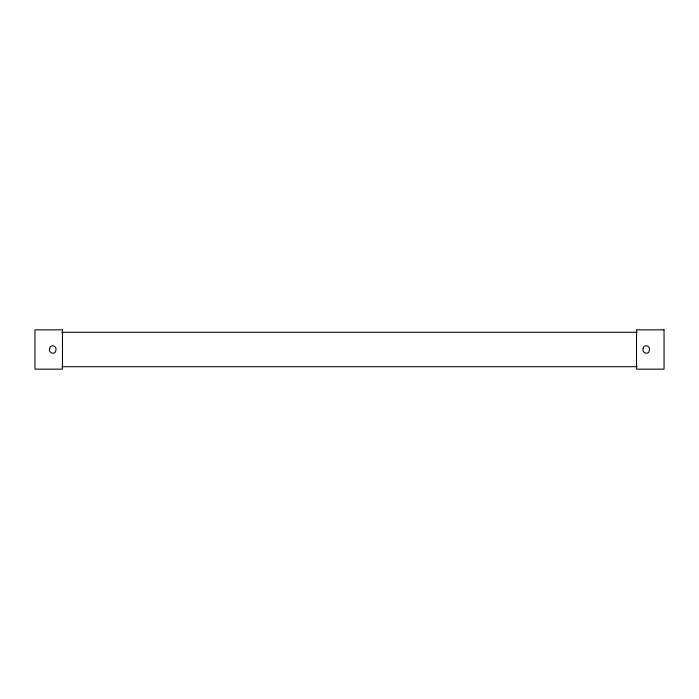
<?xml version="1.0" encoding="UTF-8"?>
<svg xmlns="http://www.w3.org/2000/svg" width="699" height="699" viewBox="0 0 699 699"><rect width="100%" height="100%" fill="white"/><g stroke="black" fill="none" stroke-linecap="round" stroke-linejoin="round"><path stroke-width="1.05" d="M61.809 332.296L637.191 332.296M61.809 366.704L637.191 366.704M49.629 348.486C48.039 352.899 55.081 355.581 55.885 350.514C57.484 346.101 50.433 343.419 49.629 348.486M643.115 348.486C641.516 352.899 648.567 355.581 649.371 350.514C650.961 346.101 643.919 343.419 643.115 348.486M62.473 329.841L34.95 329.841L34.95 369.159L62.473 369.159L62.473 329.841M664.05 329.841L636.527 329.841L636.527 369.159L664.05 369.159L664.05 329.841"/></g></svg>
